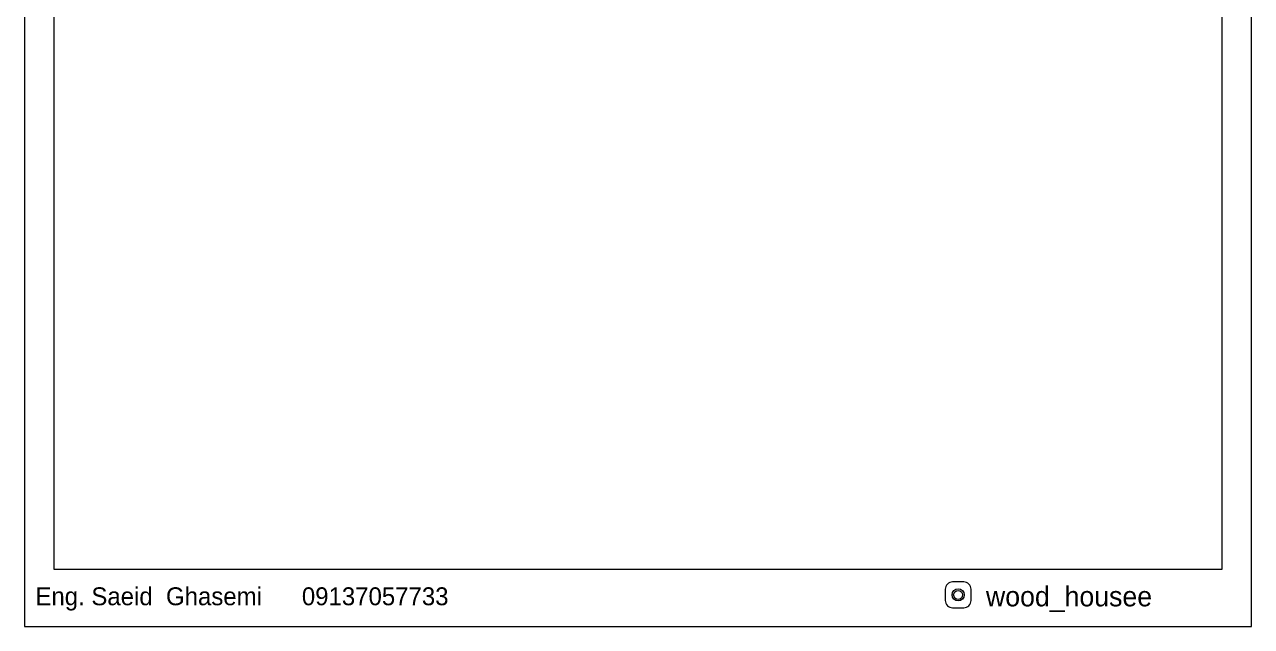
# Model space of a CAD drawing. Header units: inches. Extents: x 352 to 11605, y -941 to 2503.
# Drawn here: x 6180.5 to 6633, y 1036.1 to 1258.1 of the extents above; entities that cross this region are included whole.
import ezdxf

# ---------------------------------------------------------------- set-up
doc = ezdxf.new("R2010")
doc.units = ezdxf.units.IN
doc.header["$MEASUREMENT"] = 0
doc.styles.get("Standard").update_dxf_attribs({"font": 'arial.ttf'})

msp = doc.modelspace()

# ---------------------------------------------------------------- linework, layer by layer
at = {"lineweight": 20}
for points in [[(6180.47, 1676.16), (6180.47, 1036.14), (6633.01, 1036.14), (6633.01, 1676.16)], [(6191.25, 1665.38), (6191.25, 1057.22), (6622.24, 1057.22), (6622.24, 1665.38)]]:
    msp.add_lwpolyline(points, close=True, dxfattribs=at)
msp.add_lwpolyline([(6522.75, 1043.02), (6526.92, 1043.02, 0.414214), (6529.59, 1045.7), (6529.59, 1049.86, 0.414214), (6526.92, 1052.54), (6522.75, 1052.54, 0.414214), (6520.07, 1049.86), (6520.07, 1045.7, 0.414214)], format="xyb", close=True, dxfattribs=at)
for radius in [2.25, 1.66]:
    msp.add_circle((6524.83, 1047.78), radius, dxfattribs=at)

# ---------------------------------------------------------------- texts
at = {"lineweight": 20, "attachment_point": 1}
for s, width, gutter_width, heights, insert, char_height in [('{\\fPlantagenet Cherokee|b0|i0|c0|p18;^IEng. Saeid  Ghasemi      09137057733}', 292.0269, 32.66, [0], (6158.04, 1050.57), 6.6113), ('{\\fPlantagenet Cherokee|b0|i0|c0|p18;wood_housee}', 1.4415, 36.35, [0.227], (6535.08, 1050.91), 7.3594)]:
    msp.add_mtext_dynamic_manual_height_columns(s, width=width, gutter_width=gutter_width, heights=heights, dxfattribs=dict(at, insert=insert, char_height=char_height))

doc.saveas('drawing.dxf')
